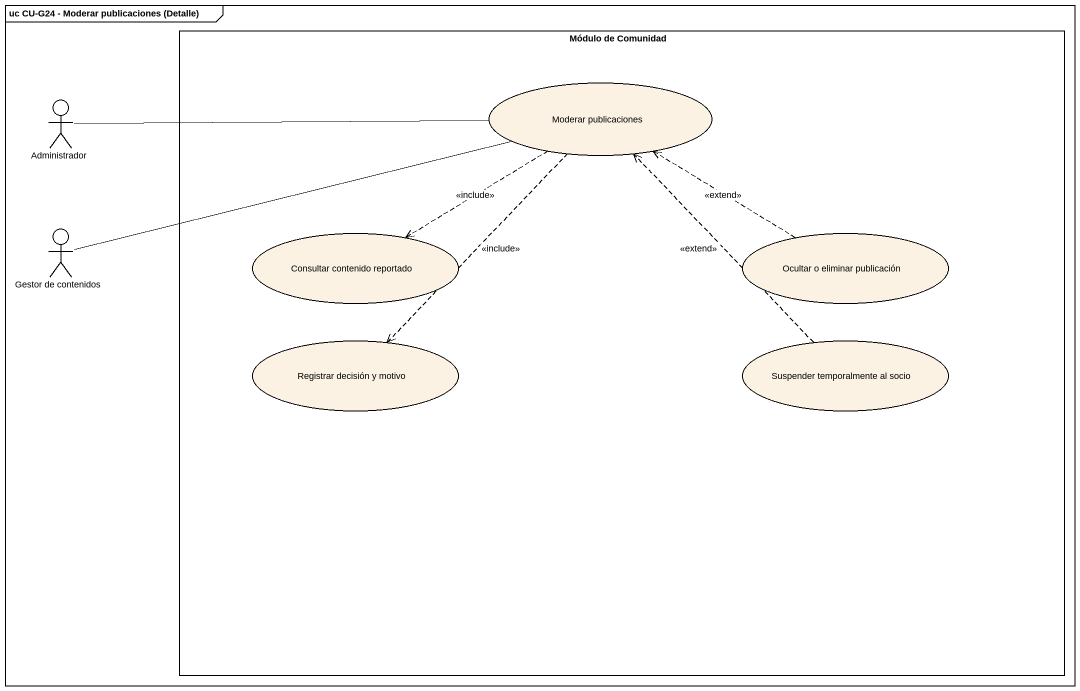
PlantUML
@startuml
mainframe uc CU-G24 - Moderar publicaciones (Detalle)
rectangle "Módulo de Comunidad" as Módulo_de_Comunidad {
  usecase "Moderar publicaciones" as Moderar_publicaciones
  usecase "Consultar contenido reportado" as Consultar_contenido
  usecase "Ocultar o eliminar publicación" as Ocultar_o_eliminar
  usecase "Registrar decisión y motivo" as Registrar_decisión_y_motivo
  usecase "Suspender temporalmente al socio" as Suspender_temporalmente_al
}
actor Administrador
actor "Gestor de contenidos" as Gestor_de_contenidos
Moderar_publicaciones ..> Consultar_contenido : <<include>>
Moderar_publicaciones ..> Registrar_decisión_y_motivo : <<include>>
Administrador -right- Moderar_publicaciones
Gestor_de_contenidos -right- Moderar_publicaciones
Ocultar_o_eliminar .up.> Moderar_publicaciones : <<extend>>
Suspender_temporalmente_al .up.> Moderar_publicaciones : <<extend>>
@enduml
